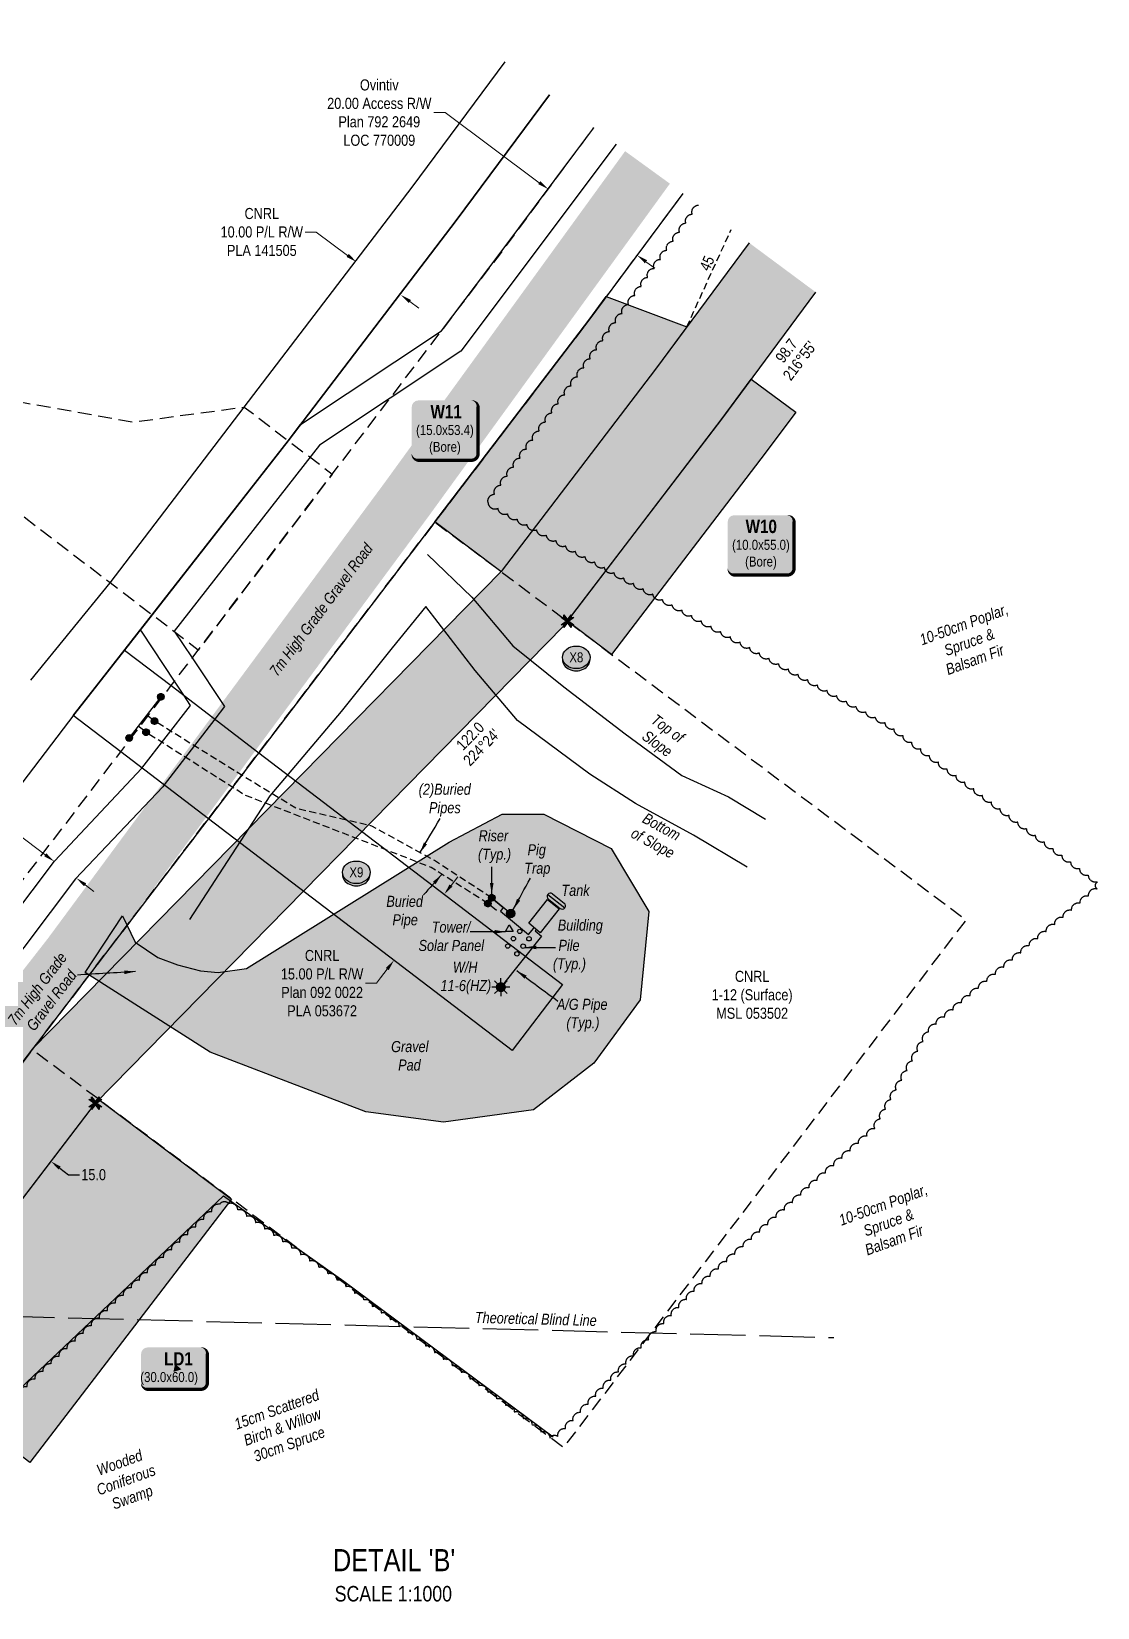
# Model space of a CAD drawing. Extents: x 391873 to 399328, y 6054492 to 6062838.
# Drawn here: x 398162 to 399125, y 6058891 to 6060315 of the extents above; entities that cross this region are included whole.
import ezdxf
from ezdxf.enums import TextEntityAlignment as Align

# ---------------------------------------------------------------- set-up
doc = ezdxf.new("R2010")
doc.units = 0
doc.header["$LTSCALE"] = 5
doc.header["$PDSIZE"] = 0.5
for name, pattern in [('0', [1, 1, 0]), ('foc-ACCESSROAD', [3.75, 2.5, -1.25]), ('foc-TIELINE', [1.875, 1.25, -0.625]), ('foc-UNSURVEYED', [12.5, 10, -2.5]), ('UG_PIPE', [1.875, 1.25, -0.625])]:
    doc.linetypes.add(name, pattern=pattern)
doc.layers.get('Defpoints').update_dxf_attribs({"color": 9})
for name, color, linetype, true_color in [('AS-PIPE-AG', 7, 'Continuous', 0x7d00fa), ('AS-PIPE-AG-T', 7, 'Continuous', 0x7d00fa), ('AS-STRUCTURE-H', 7, 'Continuous', 0xa8a8a8), ('AS-STRUCTURE-T', 7, 'Continuous', 0x454545), ('P-TEMP-BLUE-H', 7, 'Continuous', 0x99e6ff)]:
    doc.layers.add(name, color=color, linetype=linetype, true_color=true_color)
for name, color, linetype in [('AS-PIPE-UG', 44, 'UG_PIPE'), ('AS-PIPE-UG-T', 44, 'Continuous'), ('AS-ROADS', 254, 'Continuous'), ('AS-SYMBOL', 7, 'Continuous'), ('C-RW', 13, 'Continuous'), ('DETAIL-T', 7, 'Continuous'), ('F-AR', 190, 'foc-ACCESSROAD'), ('F-RW', 190, 'Continuous'), ('F-WS', 190, 'foc-ACCESSROAD'), ('F-WS-S', 8, 'Continuous'), ('L-BD1', 253, 'Continuous'), ('L-MON', 1, 'Continuous'), ('L-USEC', 7, 'foc-UNSURVEYED'), ('P-CROSSINGS', 250, 'Continuous'), ('P-PROPOSED', 10, 'Continuous'), ('P-PROPOSED-H', 21, 'Continuous'), ('P-TEMP-BLOCKS', 250, 'Continuous'), ('P-TEMP-BLUE', 146, 'Continuous'), ('P-TXT', 4, 'Continuous'), ('T-BUSH', 110, '0'), ('T-BUSH-T', 110, 'Continuous'), ('T-SLOPE', 48, 'Continuous'), ('T-TIE', 201, 'foc-TIELINE'), ('WETLAND', 143, 'Continuous'), ('WETLAND-T', 146, 'Continuous')]:
    doc.layers.add(name, color=color, linetype=linetype)
doc.layers.add('AS-STRUCTURE', color=7, linetype='Continuous', lineweight=30, true_color=0x595959)
for name, color, linetype, lineweight in [('C-RW-T', 13, 'Continuous', 9), ('F-AR-T', 190, 'Continuous', 9), ('F-RW-T', 190, 'Continuous', 9), ('F-WS-T', 190, 'Continuous', 9), ('T-TEXT', 48, 'Continuous', 18), ('T-TIE-T', 201, 'Continuous', 18)]:
    doc.layers.add(name, color=color, linetype=linetype, lineweight=lineweight)
doc.styles.add('80', font='ARIALN.TTF', dxfattribs={"height": 10})
doc.styles.add('80CG', font='ARIALN.TTF', dxfattribs={"height": 10})
doc.styles.add('80L', font='ARIALN.TTF', dxfattribs={"height": 10})
doc.styles.add('BOLD', font='ARIALNB.TTF')
doc.styles.add('Crossing', font='ARIALN.TTF', dxfattribs={"height": 10})
doc.dimstyles.new('Compass 5 000', dxfattribs={"dimscale": 5, "dimtxt": 9, "dimasz": 2, "dimexe": 0.2, "dimexo": 0.0625, "dimgap": 0.5, "dimtad": 0, "dimtih": 1, "dimtoh": 1, "dimzin": 0, "dimdsep": 46, "dimtxsty": '80CG', "dimcen": 0.1, "dimse1": 1, "dimse2": 1, "dimclrd": 256, "dimclrt": 256, "dimaunit": 1, "dimadec": 4, "dimazin": 0, "dimtfac": 0.06, "dimtofl": 0, "dimtmove": 0, "dimatfit": 1, "dimfxl": 0.2, "dimtolj": 1, "dimtzin": 0, "dimlwd": -1, "dimarcsym": 0})

# ---------------------------------------------------------------- blocks, each defined once
blk = doc.blocks.new('*U123')
at = {"true_color": 0x99e6ff}
h = blk.add_hatch(color=141, dxfattribs=at)
edge = h.paths.add_edge_path()
edge.add_line((-24, -19.4), (24, -19.4))
edge.add_arc((24, -13.4), 6, 270, 360)
edge.add_line((30, -13.4), (30, 12.5))
edge.add_arc((24, 12.5), 6, 0, 90)
edge.add_line((24, 18.5), (-24, 18.5))
edge.add_arc((-24, 12.5), 6, 90, 180)
edge.add_line((-30, 12.5), (-30, -13.4))
edge.add_arc((-24, -13.4), 6, 180, 270)
at = {"color": 250, "flags": 128}
blk.add_lwpolyline([(-24, -19.4, 3, 3, 0), (24, -19.4, 3, 3, 0.414214), (30, -13.4, 3, 3, 0), (30, 12.5, 3, 0, 0.414214), (24, 18.5, 0, 0, 0), (-24, 18.5, 0, 0, 0.414214), (-30, 12.5, 0, 0, 0), (-30, -13.4, 0, 3, 0.414214)], format="xyseb", close=True, dxfattribs=at)
at = {"flags": 128}
blk.add_lwpolyline([(6.5, -1.3, 0, 7.5, 0), (0, 0, 0, 0, 0)], format="xyseb", dxfattribs=at)
at = {"color": 250}
for tag, p, height, style in [('TEMP_AREA_W1_001', (-9.2, 2.2), 12, 'BOLD'), ('ENTER_TEXT_001', (-30.7, -12.8), 9, '80')]:
    blk.add_attdef(tag, p, '', height=height, dxfattribs=dict(at, style=style))
blk = doc.blocks.new('*U116')
at = {"true_color": 0x99e6ff}
h = blk.add_hatch(color=141, dxfattribs=at)
edge = h.paths.add_edge_path()
edge.add_line((-24, -35.6), (24, -35.6))
edge.add_arc((24, -29.6), 6, 270, 360)
edge.add_line((30, -29.6), (30, 12.5))
edge.add_arc((24, 12.5), 6, 0, 90)
edge.add_line((24, 18.5), (-24, 18.5))
edge.add_arc((-24, 12.5), 6, 90, 180)
edge.add_line((-30, 12.5), (-30, -29.6))
edge.add_arc((-24, -29.6), 6, 180, 270)
at = {"color": 250, "flags": 128}
blk.add_lwpolyline([(-24, -35.6, 3, 3, 0), (24, -35.6, 3, 3, 0.414214), (30, -29.6, 3, 3, 0), (30, 12.5, 3, 0, 0.414214), (24, 18.5, 0, 0, 0), (-24, 18.5, 0, 0, 0.414214), (-30, 12.5, 0, 0, 0), (-30, -29.6, 0, 3, 0.414214)], format="xyseb", close=True, dxfattribs=at)
at = {"flags": 128}
blk.add_lwpolyline([(-15.1, -15.3, 0, 7.5, 0), (0, 0, 0, 0, 0)], format="xyseb", dxfattribs=at)
at = {"color": 250}
for tag, p, height, style in [('TEMP_AREA_W1_001', (-9.2, 2.2), 12, 'BOLD'), ('ENTER_TEXT_001', (-30.7, -12.8), 9, '80')]:
    blk.add_attdef(tag, p, '', height=height, dxfattribs=dict(at, style=style))
blk = doc.blocks.new('*D121')
at = {"layer": 'C-RW-T', "transparency": 16777216}
for p, q in [((398418.9, 6060133.9), (398408.9, 6060133.9)), ((398447.4, 6060112.8), (398418.9, 6060133.9)), ((398503.6, 6060071.1), (398511.7, 6060065.1))]:
    blk.add_line(p, q, dxfattribs=at)
for points in [[(398448.4, 6060114.1), (398446.4, 6060111.4), (398455.4, 6060106.8)], [(398504.6, 6060072.4), (398502.6, 6060069.7), (398495.6, 6060077)]]:
    blk.add_solid(points, dxfattribs=at)
at = {"layer": 'Defpoints', "color": 0, "transparency": 16777216}
for p in [(398599, 6060300.3), (398639.1, 6060270.5), (398455.4, 6060106.8)]:
    blk.add_point(p, dxfattribs=at)
at = {"layer": 'C-RW-T', "transparency": 16777216, "insert": (398369.8, 6060133.9), "char_height": 10, "attachment_point": 5, "style": '80CG'}
blk.add_mtext('\\A1;CNRL\\P10.00 P/L R/W\\PPLA 141505', dxfattribs=at)
blk = doc.blocks.new('*D120')
at = {"layer": 'C-RW-T', "transparency": 16777216}
for p, q in [((398540.8, 6059543.2), (398546.9, 6059551.2)), ((398483.2, 6059467.7), (398477.1, 6059459.8)), ((398463.4, 6059454.9), (398473.4, 6059454.9)), ((398473.4, 6059454.9), (398477.1, 6059459.8))]:
    blk.add_line(p, q, dxfattribs=at)
for points in [[(398539.5, 6059544.2), (398542.1, 6059542.2), (398534.7, 6059535.3)], [(398481.9, 6059468.7), (398484.5, 6059466.7), (398489.3, 6059475.7)]]:
    blk.add_solid(points, dxfattribs=at)
at = {"layer": 'Defpoints', "color": 0, "transparency": 16777216}
for p in [(398534.7, 6059535.3), (398547.9, 6059525.2), (398502.4, 6059465.6)]:
    blk.add_point(p, dxfattribs=at)
at = {"layer": 'C-RW-T', "transparency": 16777216, "insert": (398424.3, 6059454.9), "char_height": 10, "attachment_point": 5, "style": '80CG'}
blk.add_mtext('\\A1;CNRL\\P15.00 P/L R/W\\PPlan 092 0022\\PPLA 053672', dxfattribs=at)
blk = doc.blocks.new('PIG')
h = blk.add_hatch(color=255)
h.dxf.hatch_style = 1
edge = h.paths.add_edge_path()
edge.add_arc((0, 0), 0.85, 0, 360)
at = {"layer": 'AS-SYMBOL'}
h = blk.add_hatch(color=13, dxfattribs=at)
h.dxf.hatch_style = 1
h.paths.add_polyline_path([(-0.1, 0, 1), (-0.55, 0, 1)])
h = blk.add_hatch(color=13, dxfattribs=at)
h.dxf.hatch_style = 1
h.paths.add_polyline_path([(0.1, 0, 1), (0.55, 0, 1)])
at = {"layer": 'AS-SYMBOL', "color": 13}
for centre, radius in [((0, 0), 0.75), ((-0.33, 0), 0.225), ((0.33, 0), 0.225)]:
    blk.add_circle(centre, radius, dxfattribs=at)
blk = doc.blocks.new('RISER')
h = blk.add_hatch(color=255)
h.dxf.hatch_style = 1
edge = h.paths.add_edge_path()
edge.add_arc((0, 0), 0.7, 0, 360)
blk.add_hatch(color=13).paths.add_polyline_path([(0.58, -0.15), (-0.58, -0.15, 0.774597)])
at = {"color": 13}
blk.add_line((-0.58, -0.15), (0.58, -0.15), dxfattribs=at)
blk.add_circle((0, 0), 0.6, dxfattribs=at)
blk = doc.blocks.new('GAS')
h = blk.add_hatch(color=255)
h.dxf.hatch_style = 1
edge = h.paths.add_edge_path()
edge.add_arc((0, 0), 0.9, 0, 360)
for p, q in [((-0.81, 0), (-1.62, 0)), ((-0.57, 0.57), (-1.14, 1.14)), ((0, 0.81), (0, 1.62)), ((0.57, 0.57), (1.14, 1.14)), ((1.62, 0), (0.81, 0)), ((-0.57, -0.57), (-1.14, -1.14)), ((0, -0.81), (0, -1.62)), ((1.14, -1.14), (0.57, -0.57))]:
    blk.add_line(p, q)
blk.add_circle((0, 0), 0.8)
blk = doc.blocks.new('TEMP')
h = blk.add_hatch(color=255)
h.dxf.hatch_style = 1
h.paths.add_polyline_path([(0, 0.25), (-0.67, 1.15), (-0.67, 0.67), (-1.15, 0.67), (-0.25, 0), (-1.15, -0.67), (-0.67, -0.67), (-0.67, -1.15), (0, -0.25), (0.67, -1.15), (0.67, -0.67), (1.15, -0.67), (0.25, 0), (1.15, 0.67), (0.67, 0.67), (0.67, 1.15)])
h.paths.add_polyline_path([(0.57, 0.85), (0.57, 0.57), (0.85, 0.57), (0.08, 0), (0.85, -0.57), (0.57, -0.57), (0.57, -0.85), (0, -0.08), (-0.57, -0.85), (-0.57, -0.57), (-0.85, -0.57), (-0.08, 0), (-0.85, 0.57), (-0.57, 0.57), (-0.57, 0.85), (0, 0.08)], flags=16)
h = blk.add_hatch(color=1)
h.dxf.hatch_style = 1
h.paths.add_polyline_path([(0, 0.08), (-0.57, 0.85), (-0.57, 0.57), (-0.85, 0.57), (-0.08, 0), (-0.85, -0.57), (-0.57, -0.57), (-0.57, -0.85), (0, -0.08), (0.57, -0.85), (0.57, -0.57), (0.85, -0.57), (0.08, 0), (0.85, 0.57), (0.57, 0.57), (0.57, 0.85)])
at = {"color": 1}
for p, q in [((-0.08, 0), (0.08, 0)), ((0, 0.08), (0, -0.08))]:
    blk.add_line(p, q, dxfattribs=at)
at = {"color": 255, "flags": 128}
blk.add_lwpolyline([(-0.25, 0), (-1.15, 0.67), (-0.67, 0.67), (-0.67, 1.15), (0, 0.25), (0.67, 1.15), (0.67, 0.67), (1.15, 0.67), (0.25, 0), (1.15, -0.67), (0.67, -0.67), (0.67, -1.15), (0, -0.25), (-0.67, -1.15), (-0.67, -0.67), (-1.15, -0.67)], close=True, dxfattribs=at)
at = {"color": 1, "flags": 128}
blk.add_lwpolyline([(-0.08, 0), (-0.85, 0.57), (-0.57, 0.57), (-0.57, 0.85), (0, 0.08), (0.57, 0.85), (0.57, 0.57), (0.85, 0.57), (0.08, 0), (0.85, -0.57), (0.57, -0.57), (0.57, -0.85), (0, -0.08), (-0.57, -0.85), (-0.57, -0.57), (-0.85, -0.57)], close=True, dxfattribs=at)
blk = doc.blocks.new('*U176')
at = {"layer": 'AS-STRUCTURE'}
for p, q in [((-2.97, 1.59), (-0.84, -0.1)), ((-2.23, 2.53), (-0.1, 0.84))]:
    blk.add_line(p, q, dxfattribs=at)
for centre, start, end in [((-2.6, 2.06), 51.6579, 231.6579), ((-0.47, 0.37), 231.6579, 51.6579)]:
    blk.add_arc(centre, 0.6, start, end, dxfattribs=at)
at = {"layer": 'Defpoints'}
blk.add_line((-3.07, 2.43), (0, 0), dxfattribs=at)
blk = doc.blocks.new('*D124')
at = {"layer": 'Defpoints', "color": 0, "transparency": 16777216}
for p in [(398182.1, 6059565), (398161.3, 6059537.4), (398181.3, 6059522.3)]:
    blk.add_point(p, dxfattribs=at)
at = {"layer": 'F-RW-T', "transparency": 16777216}
for p, q in [((398081.5, 6059640.7), (398071.5, 6059640.7)), ((398174.1, 6059571), (398081.5, 6059640.7)), ((398210.1, 6059543.9), (398218.1, 6059537.9))]:
    blk.add_line(p, q, dxfattribs=at)
for points in [[(398175.1, 6059572.3), (398173.1, 6059569.6), (398182.1, 6059565)], [(398211.1, 6059545.2), (398209.1, 6059542.6), (398202.1, 6059549.9)]]:
    blk.add_solid(points, dxfattribs=at)
at = {"layer": 'F-RW-T', "transparency": 16777216, "insert": (398019.6, 6059640.7), "char_height": 10, "attachment_point": 5, "style": '80CG'}
blk.add_mtext('\\A1;Nuvista\\P5.00 Waterline R/W\\PLOC 250336', dxfattribs=at)
blk = doc.blocks.new('*D125')
at = {"layer": 'Defpoints', "color": 0, "transparency": 16777216}
for p in [(398638.6, 6060186), (398628.7, 6060172.6), (398718.9, 6060126.4)]:
    blk.add_point(p, dxfattribs=at)
at = {"layer": 'F-AR-T', "transparency": 16777216}
for p, q in [((398535.4, 6060241.8), (398525.4, 6060241.8)), ((398620.6, 6060178.5), (398535.4, 6060241.8)), ((398717, 6060107), (398725, 6060101.1))]:
    blk.add_line(p, q, dxfattribs=at)
for points in [[(398621.6, 6060179.9), (398619.6, 6060177.2), (398628.7, 6060172.6)], [(398718, 6060108.4), (398716, 6060105.7), (398709, 6060113)]]:
    blk.add_solid(points, dxfattribs=at)
at = {"layer": 'F-AR-T', "transparency": 16777216, "insert": (398476, 6060241.8), "char_height": 10, "attachment_point": 5, "style": '80CG'}
blk.add_mtext('\\A1;Ovintiv\\P20.00 Access R/W\\PPlan 792 2649\\PLOC 770009', dxfattribs=at)
blk = doc.blocks.new('*U40')
at = {"true_color": 0x99e6ff}
h = blk.add_hatch(color=141, dxfattribs=at)
edge = h.paths.add_edge_path()
edge.add_line((-24, -35.6), (24, -35.6))
edge.add_arc((24, -29.6), 6, 270, 360)
edge.add_line((30, -29.6), (30, 12.5))
edge.add_arc((24, 12.5), 6, 0, 90)
edge.add_line((24, 18.5), (-24, 18.5))
edge.add_arc((-24, 12.5), 6, 90, 180)
edge.add_line((-30, 12.5), (-30, -29.6))
edge.add_arc((-24, -29.6), 6, 180, 270)
at = {"color": 250, "flags": 128}
blk.add_lwpolyline([(-24, -35.6, 3, 3, 0), (24, -35.6, 3, 3, 0.414214), (30, -29.6, 3, 3, 0), (30, 12.5, 3, 0, 0.414214), (24, 18.5, 0, 0, 0), (-24, 18.5, 0, 0, 0.414214), (-30, 12.5, 0, 0, 0), (-30, -29.6, 0, 3, 0.414214)], format="xyseb", close=True, dxfattribs=at)
at = {"flags": 128}
blk.add_lwpolyline([(-25, -20.2, 0, 7.5, 0), (0, 0, 0, 0, 0)], format="xyseb", dxfattribs=at)
at = {"color": 250}
for tag, p, height, style in [('TEMP_AREA_W1_001', (-9.2, 2.2), 12, 'BOLD'), ('ENTER_TEXT_001', (-30.7, -12.8), 9, '80')]:
    blk.add_attdef(tag, p, '', height=height, dxfattribs=dict(at, style=style))
blk = doc.blocks.new('*D127')
at = {"layer": 'Defpoints', "color": 0, "transparency": 16777216}
for p in [(398109.4, 6059325.5), (398179.2, 6059293.9), (398168.8, 6059280.2)]:
    blk.add_point(p, dxfattribs=at)
at = {"layer": 'P-TXT', "transparency": 16777216}
for p, q in [((398111.9, 6059345.3), (398103.9, 6059351.3)), ((398187.1, 6059287.8), (398195.1, 6059281.8)), ((398195.1, 6059281.8), (398205.1, 6059281.8))]:
    blk.add_line(p, q, dxfattribs=at)
for points in [[(398112.9, 6059346.6), (398110.8, 6059343.9), (398119.8, 6059339.2)], [(398188.1, 6059289.1), (398186.1, 6059286.5), (398179.2, 6059293.9)]]:
    blk.add_solid(points, dxfattribs=at)
at = {"layer": 'P-TXT', "transparency": 16777216, "insert": (398217.8, 6059281.8), "char_height": 10, "attachment_point": 5, "style": '80CG'}
blk.add_mtext('\\A1;15.0', dxfattribs=at)
blk = doc.blocks.new('xing2')
h = blk.add_hatch(color=50)
h.dxf.hatch_style = 1
edge = h.paths.add_edge_path()
edge.add_ellipse((0, 0), major_axis=(-12.5, 0), ratio=0.816297, start_angle=0, end_angle=360)
h = blk.add_hatch(color=250)
h.dxf.hatch_style = 1
edge = h.paths.add_edge_path()
edge.add_ellipse((0, -2), major_axis=(-12.5, 0), ratio=0.816297, start_angle=0, end_angle=180)
edge.add_line((12.5, -2), (12.5, 0))
edge.add_ellipse((0, 0), major_axis=(-12.5, 0), ratio=0.816297, start_angle=0, end_angle=180, ccw=False)
edge.add_line((-12.5, 0), (-12.5, -2))
at = {"color": 250}
blk.add_ellipse((0, 0), major_axis=(-12.5, 0), ratio=0.816297, dxfattribs=at)
blk.add_ellipse((0, -2), major_axis=(-12.5, 0), ratio=0.816297, start_param=0, end_param=3.141593, dxfattribs=at)
at = {"color": 250, "style": 'Crossing'}
blk.add_attdef('CROSSING', text='', height=9, dxfattribs=at).set_placement((0.1, 0), align=Align.MIDDLE_CENTER)
at = {"color": 250, "style": 'Crossing', "flags": 1}
for tag, p in [('OWNER', (0.1, -12.5)), ('DESCRIPTION', (0.1, -25.8)), ('LOCATION', (0.1, -39.3)), ('DWG_REF', (0.1, -52.8))]:
    blk.add_attdef(tag, text='', height=9, dxfattribs=at).set_placement(p, align=Align.MIDDLE_CENTER)

msp = doc.modelspace()

# ---------------------------------------------------------------- hatches: boundary and pattern name
at = {"layer": 'AS-ROADS'}
h = msp.add_hatch(color=256, dxfattribs=at)
h.dxf.hatch_style = 1
h.paths.add_polyline_path([(398356.023, 6059468.161), (398539.048, 6059582.536), (398587.148, 6059607.566), (398624.698, 6059607.791), (398685.698, 6059576.591), (398719.498, 6059519.731), (398711.863, 6059439.926), (398669.943, 6059382.771), (398615.273, 6059340.476), (398534.098, 6059329.421), (398463.938, 6059338.651), (398323.153, 6059392.601), (398210.095, 6059464.743), (398243.858, 6059515.778), (398255.253, 6059492.159), (398275.932, 6059478.24), (398293.657, 6059471.492), (398314.337, 6059466.009), (398330.374, 6059464.743)])
at = {"layer": 'AS-STRUCTURE-H'}
h = msp.add_hatch(color=256, dxfattribs=at)
h.dxf.hatch_style = 1
h.paths.add_polyline_path([(398638.463, 6059522.121), (398621.448, 6059500.526), (398611.008, 6059509.071), (398627.993, 6059530.691)])
at = {"layer": 'P-PROPOSED-H'}
h = msp.add_hatch(color=256, dxfattribs=at)
h.dxf.hatch_style = 1
h.paths.add_polyline_path([(398870.474, 6060079.486), (398810.264, 6060124.154), (398725.538, 6060009.948), (398586.097, 6059827.192), (398162.585, 6059395.729), (397981.8, 6059158.77), (397907.98, 6059062.182), (397967.594, 6059016.779), (398041.404, 6059113.296), (398219.358, 6059346.543), (398642.869, 6059778.006), (398785.447, 6059964.873)])
at = {"layer": 'P-TEMP-BLUE-H'}
h = msp.add_hatch(color=256, dxfattribs=at)
h.dxf.hatch_style = 1
h.paths.add_polyline_path([(398680.903, 6060075.514), (398753.932, 6060048.222), (398725.538, 6060009.948), (398586.097, 6059827.192), (398585.972, 6059827.065), (398526.216, 6059871.835), (398665.35, 6060054.188)])
h = msp.add_hatch(color=256, dxfattribs=at)
h.dxf.hatch_style = 1
h.paths.add_polyline_path([(398646, 6059782.091), (398784.949, 6059964.202), (398812.181, 6060000.91), (398852.322, 6059971.13), (398824.889, 6059934.153), (398686, 6059752.121)])
h = msp.add_hatch(color=256, dxfattribs=at)
h.dxf.hatch_style = 1
h.paths.add_polyline_path([(398342.518, 6059259.857), (398160.108, 6059021.686), (398040.899, 6059112.635), (398219.358, 6059346.543), (398222.526, 6059349.771)])

# ---------------------------------------------------------------- linework, layer by layer
at = {"layer": 'AS-PIPE-AG', "flags": 128}
for points in [[(398278.548, 6059713.766), (398249.978, 6059676.556)], [(398272.823, 6059691.876), (398265.783, 6059697.216)], [(398265.178, 6059681.806), (398257.923, 6059687.271)], [(398581.798, 6059520.746), (398574.088, 6059526.876)], [(398594.713, 6059517.916), (398577.488, 6059532.041), (398588.028, 6059523.266), (398585.678, 6059520.071), (398610.993, 6059498.896), (398615.778, 6059504.771)], [(398590.793, 6059515.656), (398593.153, 6059518.616)], [(398617.653, 6059503.311), (398616.728, 6059502.156), (398622.688, 6059497.301), (398585.813, 6059451.316)]]:
    msp.add_lwpolyline(points, dxfattribs=at)
at = {"layer": 'AS-PIPE-UG', "flags": 128}
for points in [[(398574.143, 6059526.966), (398522.973, 6059559.501), (398354.493, 6059624.926), (398265.098, 6059681.751)], [(398577.613, 6059532.136), (398525.963, 6059565.771), (398469.363, 6059596.986), (398401.223, 6059612.641), (398363.413, 6059635.651), (398272.818, 6059691.866)]]:
    msp.add_lwpolyline(points, dxfattribs=at)
at = {"layer": 'AS-ROADS', "flags": 128}
for points, const_width in [([(397884.233, 6059080.268), (398196.213, 6059480.056), (398501.038, 6059892.616), (398718.404, 6060192.302)], 49.981), ([(398377.923, 6059413.911), (398199.628, 6059488.801)], 34.986)]:
    msp.add_lwpolyline(points, dxfattribs=dict(at, const_width=const_width))
msp.add_lwpolyline([(398356.023, 6059468.161), (398539.048, 6059582.536), (398587.148, 6059607.566), (398624.698, 6059607.791), (398685.698, 6059576.591), (398719.498, 6059519.731), (398711.863, 6059439.926), (398669.943, 6059382.771), (398615.273, 6059340.476), (398534.098, 6059329.421), (398463.938, 6059338.651), (398323.153, 6059392.601), (398210.095, 6059464.743), (398243.858, 6059515.778), (398255.253, 6059492.159), (398275.932, 6059478.24), (398293.657, 6059471.492), (398314.337, 6059466.009), (398330.374, 6059464.743)], close=True, dxfattribs=at)
at = {"layer": 'AS-STRUCTURE', "flags": 128}
msp.add_lwpolyline([(398638.463, 6059522.121), (398621.448, 6059500.526), (398611.008, 6059509.071), (398627.993, 6059530.691)], close=True, dxfattribs=at)
msp.add_lwpolyline([(398593.458, 6059507.605), (398596.913, 6059501.658), (398593.458, 6059501.658), (398590.002, 6059501.658), (398593.458, 6059507.605)], dxfattribs=at)
at = {"layer": 'AS-STRUCTURE'}
for centre in [(398597.203, 6059495.186), (398602.923, 6059501.716), (398611.283, 6059495.071), (398592.108, 6059488.506), (398600.393, 6059481.441), (398605.993, 6059488.376)]:
    msp.add_circle(centre, 1.999, dxfattribs=at)
at = {"layer": 'C-RW'}
for points in [[(398161.013, 6059728.878), (398232.697, 6059816.709), (398354, 6059975.72), (398505.572, 6060174.395), (398589.695, 6060287.787)], [(398200.774, 6059698.594), (398200.774, 6059698.594), (398200.774, 6059698.594), (398200.774, 6059698.594), (398393.687, 6059945.306), (398545.521, 6060144.339), (398629.849, 6060257.998)], [(398629.849, 6060257.998), (398545.521, 6060144.339), (398393.687, 6059945.306), (398270.589, 6059787.879), (398245.59, 6059755.908), (398245.59, 6059755.908), (398200.774, 6059698.594)], [(398750.273, 6060168.659), (398665.35, 6060054.188), (398526.216, 6059871.835), (398367.059, 6059663.24), (398365.436, 6059661.112), (398321.581, 6059603.64), (398320.023, 6059601.597), (398162.307, 6059394.895), (397981.522, 6059157.936), (397908.179, 6059062.031)], [(398200.774, 6059698.594), (397786.521, 6059154.688)]]:
    msp.add_lwpolyline(points, dxfattribs=at)
at = {"layer": 'C-RW', "flags": 128}
msp.add_lwpolyline([(398641.492, 6059453.819), (398596.003, 6059394.216), (398321.581, 6059603.64), (398242.269, 6059664.154), (398199.431, 6059696.83), (398245.59, 6059755.908), (398245.59, 6059755.908), (398287.93, 6059723.978), (398367.059, 6059663.24), (398641.492, 6059453.819)], close=True, dxfattribs=at)
at = {"layer": 'F-AR', "flags": 128}
for points in [[(397828.843, 6059122.455), (397858.356, 6059161.119), (398242.269, 6059664.154), (398287.93, 6059723.978), (398312.369, 6059756.07), (398433.481, 6059915.106), (398585.45, 6060114.304), (398669.973, 6060228.231)], [(398750.273, 6060168.659), (398665.35, 6060054.188), (398526.216, 6059871.835), (398367.059, 6059663.24), (398365.436, 6059661.112), (398321.581, 6059603.64), (398320.023, 6059601.597), (398162.307, 6059394.895), (397981.522, 6059157.936), (397908.282, 6059061.952)], [(398086.8, 6060022.577), (398139.312, 6059982.515), (398253.356, 6059962.169), (398354, 6059975.72), (398393.687, 6059945.306), (398433.481, 6059915.106), (398312.369, 6059756.07), (398272.474, 6059786.405), (398232.697, 6059816.709), (398041.17, 6059962.766)]]:
    msp.add_lwpolyline(points, dxfattribs=at)
at = {"layer": 'F-RW'}
for points in [[(397836.673, 6059116.492), (397873.168, 6059160.737), (397925.223, 6059223.907), (398182.381, 6059565.303), (398261.431, 6059649.218), (398305.484, 6059706.059), (398299.46, 6059715.128), (398290.95, 6059727.942), (398261.59, 6059772.141), (398260.071, 6059774.428), (398270.64, 6059787.801), (398393.669, 6059945.283), (398404.775, 6059959.84), (398404.773, 6059959.839), (398532.242, 6060044.576), (398585.268, 6060114.717), (398651.026, 6060202.827), (398670.015, 6060228.2)], [(398689.954, 6060213.408), (398549.652, 6060026.168), (398485.837, 6059983.733), (398421.983, 6059941.273), (398421.983, 6059941.273), (398290.734, 6059773.099), (398306.973, 6059748.983), (398336.194, 6059704.992), (398327.459, 6059693.637), (398281.661, 6059634.099), (398280.28, 6059632.306), (398201.492, 6059549.14), (397944.854, 6059208.433), (397904.882, 6059159.915), (397856.568, 6059101.339)]]:
    msp.add_lwpolyline(points, dxfattribs=at)
at = {"layer": 'F-WS', "flags": 128}
msp.add_lwpolyline([(398721.448, 6059138.815), (398642.366, 6059035.218), (398496.289, 6059144.632), (398162.307, 6059394.895), (398320.023, 6059601.597), (398321.581, 6059603.64), (398365.436, 6059661.112), (398367.059, 6059663.24), (398526.216, 6059871.835), (399006.315, 6059512.135), (398721.448, 6059138.815)], close=True, dxfattribs=at)
at = {"layer": 'L-USEC', "flags": 128}
msp.add_lwpolyline([(397632.48, 6059167.043), (398886.687, 6059134.626)], dxfattribs=at)
at = {"layer": 'P-PROPOSED', "flags": 128}
for points in [[(398810.264, 6060124.154), (398725.538, 6060009.948), (398586.097, 6059827.192), (398162.585, 6059395.729), (397981.8, 6059158.77), (397907.98, 6059062.182)], [(397967.594, 6059016.779), (398041.404, 6059113.296), (398219.358, 6059346.543), (398642.869, 6059778.006), (398785.447, 6059964.873), (398870.474, 6060079.486)]]:
    msp.add_lwpolyline(points, dxfattribs=at)
at = {"layer": 'P-TEMP-BLUE', "flags": 128}
msp.add_lwpolyline([(398680.903, 6060075.514), (398753.932, 6060048.222), (398725.538, 6060009.948), (398586.097, 6059827.192), (398585.972, 6059827.065), (398526.216, 6059871.835), (398665.35, 6060054.188), (398680.903, 6060075.514)], dxfattribs=at)
for points in [[(398646, 6059782.091), (398784.949, 6059964.202), (398812.181, 6060000.91), (398852.322, 6059971.13), (398824.889, 6059934.153), (398686, 6059752.121)], [(398342.518, 6059259.857), (398160.108, 6059021.686), (398040.899, 6059112.635), (398219.358, 6059346.543), (398222.526, 6059349.771)]]:
    msp.add_lwpolyline(points, close=True, dxfattribs=at)
at = {"layer": 'T-BUSH', "flags": 128}
msp.add_lwpolyline([(397935.524, 6059041.006, -0.52056705), (397941.99, 6059048.63, -0.52056705), (397948.455, 6059056.253, -0.52056705), (397954.921, 6059063.877, -0.52056705), (397961.386, 6059071.501, -0.52056705), (397967.852, 6059079.124, -0.52056705), (397974.317, 6059086.748, -0.52056705), (397980.783, 6059094.372, -0.52056705), (397987.248, 6059101.995, -0.52056705), (397993.714, 6059109.619, -0.52056705), (398000.179, 6059117.243, -0.52056705), (398006.644, 6059124.866, -0.52056705), (398013.11, 6059132.49, -0.52056705), (398019.575, 6059140.114, -0.52056705), (398027.357, 6059138.68, -0.52056705), (398035.725, 6059133.212, -0.52056705), (398044.092, 6059127.743, -0.52056705), (398052.46, 6059122.275, -0.52056705), (398060.828, 6059116.806, -0.52056705), (398069.196, 6059111.338, -0.52056705), (398077.563, 6059105.87, -0.52056705), (398085.931, 6059100.401, -0.52056705), (398094.299, 6059094.933, -0.52056705), (398102.667, 6059089.464, -0.52056705), (398111.034, 6059083.996, -0.52056705), (398119.402, 6059078.528, -0.52056705), (398127.77, 6059073.059, -0.52056705), (398135.947, 6059069.711, -0.52056705), (398143.205, 6059076.585, -0.52056705), (398150.463, 6059083.458, -0.52056705), (398157.721, 6059090.331, -0.52056705), (398164.98, 6059097.204, -0.52056705), (398172.238, 6059104.078, -0.52056705), (398179.496, 6059110.951, -0.52056705), (398186.754, 6059117.824, -0.52056705), (398194.012, 6059124.698, -0.52056705), (398201.27, 6059131.571, -0.52056705), (398208.528, 6059138.444, -0.52056705), (398215.787, 6059145.318, -0.52056705), (398223.045, 6059152.191, -0.52056705), (398230.303, 6059159.064, -0.52056705), (398237.561, 6059165.937, -0.52056705), (398244.819, 6059172.811, -0.52056705), (398252.077, 6059179.684, -0.52056705), (398259.335, 6059186.557, -0.52056705), (398266.593, 6059193.431, -0.52056705), (398273.852, 6059200.304, -0.52056705), (398281.11, 6059207.177, -0.52056705), (398288.368, 6059214.05, -0.52056705), (398295.626, 6059220.924, -0.52056705), (398302.884, 6059227.797, -0.52056705), (398310.142, 6059234.67, -0.52056705), (398317.4, 6059241.544, -0.52056705), (398324.659, 6059248.417, -0.52056705), (398331.917, 6059255.29, -0.52056705), (398339.62, 6059255.913, -0.52056705), (398347.778, 6059250.136, -0.52056705), (398355.936, 6059244.36, -0.52056705), (398364.094, 6059238.584, -0.52056705), (398372.253, 6059232.807, -0.52056705), (398380.411, 6059227.031, -0.52056705), (398388.569, 6059221.255, -0.52056705), (398396.727, 6059215.479, -0.52056705), (398404.886, 6059209.702, -0.52056705), (398413.044, 6059203.926, -0.52056705), (398421.202, 6059198.15, -0.52056705), (398429.36, 6059192.373, -0.52056705), (398437.519, 6059186.597, -0.52056705), (398445.62, 6059180.742, -0.52056705), (398453.641, 6059174.777, -0.52056705), (398461.663, 6059168.813, -0.52056705), (398469.685, 6059162.848, -0.52056705), (398477.706, 6059156.884, -0.52056705), (398485.728, 6059150.919, -0.52056705), (398493.749, 6059144.954, -0.52056705), (398501.771, 6059138.99, -0.52056705), (398509.793, 6059133.025, -0.52056705), (398517.814, 6059127.061, -0.52056705), (398525.836, 6059121.096, -0.52056705), (398533.858, 6059115.131, -0.52056705), (398541.879, 6059109.167, -0.52056705), (398549.901, 6059103.202, -0.52056705), (398557.922, 6059097.238, -0.52056705), (398565.944, 6059091.273, -0.52056705), (398573.966, 6059085.309, -0.52056705), (398581.987, 6059079.344, -0.52056705), (398590.009, 6059073.379, -0.52056705), (398598.03, 6059067.415, -0.52056705), (398606.052, 6059061.45, -0.52056705), (398614.074, 6059055.486, -0.52056705), (398622.095, 6059049.521, -0.52056705), (398630.117, 6059043.556, -0.52056705), (398637.463, 6059045.141, -0.52056705), (398644.299, 6059052.435, -0.52056705), (398651.135, 6059059.728, -0.52056705), (398657.971, 6059067.021, -0.52056705), (398664.807, 6059074.315, -0.52056705), (398671.643, 6059081.608, -0.52056705), (398678.478, 6059088.902, -0.52056705), (398685.314, 6059096.195, -0.52056705), (398692.15, 6059103.488, -0.52056705), (398698.986, 6059110.782, -0.52056705), (398705.822, 6059118.075, -0.52056705), (398712.658, 6059125.369, -0.52056705), (398719.494, 6059132.662, -0.52056705), (398726.329, 6059139.955, -0.52056705), (398733.165, 6059147.249, -0.52056705), (398740.001, 6059154.542, -0.52056705), (398746.837, 6059161.836, -0.52056705), (398753.673, 6059169.129, -0.52056705), (398760.509, 6059176.423, -0.52056705), (398767.693, 6059183.36, -0.52056705), (398775.136, 6059190.032, -0.52056705), (398782.58, 6059196.704, -0.52056705), (398790.023, 6059203.377, -0.52056705), (398797.466, 6059210.049, -0.52056705), (398804.909, 6059216.722, -0.52056705), (398812.352, 6059223.394, -0.52056705), (398819.796, 6059230.067, -0.52056705), (398827.239, 6059236.739, -0.52056705), (398834.682, 6059243.411, -0.52056705), (398842.125, 6059250.084, -0.52056705), (398849.569, 6059256.756, -0.52056705), (398857.012, 6059263.429, -0.52056705), (398864.455, 6059270.101, -0.52056705), (398871.898, 6059276.773, -0.52056705), (398879.341, 6059283.446, -0.52056705), (398886.785, 6059290.118, -0.52056705), (398894.228, 6059296.791, -0.52056705), (398901.671, 6059303.463, -0.52056705), (398909.114, 6059310.136, -0.52056705), (398916.557, 6059316.808, -0.52056705), (398923.882, 6059323.575, -0.52056705), (398928.733, 6059332.315, -0.52056705), (398933.584, 6059341.055, -0.52056705), (398938.435, 6059349.795, -0.52056705), (398943.286, 6059358.535, -0.52056705), (398948.138, 6059367.276, -0.52056705), (398952.989, 6059376.016, -0.52056705), (398957.84, 6059384.756, -0.52056705), (398962.691, 6059393.496, -0.52056705), (398967.542, 6059402.236, -0.52056705), (398972.393, 6059410.976, -0.52056705), (398979.342, 6059417.988, -0.52056705), (398986.992, 6059424.423, -0.52056705), (398994.641, 6059430.858, -0.52056705), (399002.291, 6059437.292, -0.52056705), (399009.94, 6059443.727, -0.52056705), (399017.59, 6059450.162, -0.52056705), (399025.239, 6059456.597, -0.52056705), (399032.889, 6059463.032, -0.52056705), (399040.538, 6059469.467, -0.52056705), (399048.188, 6059475.902, -0.52056705), (399055.837, 6059482.337, -0.52056705), (399063.487, 6059488.772, -0.52056705), (399071.136, 6059495.207, -0.52056705), (399078.786, 6059501.642, -0.52056705), (399086.435, 6059508.077, -0.52056705), (399094.085, 6059514.511, -0.52056705), (399101.734, 6059520.946, -0.52056705), (399109.384, 6059527.381, -0.52056705), (399117.033, 6059533.816, -0.52056705), (399124.683, 6059540.251, -0.52056705), (399125.106, 6059546.489, -0.52056705), (399117.117, 6059552.496, -0.52056705), (399109.127, 6059558.504, -0.52056705), (399101.138, 6059564.512, -0.52056705), (399093.149, 6059570.519, -0.52056705), (399085.159, 6059576.527, -0.52056705), (399077.17, 6059582.535, -0.52056705), (399069.18, 6059588.542, -0.52056705), (399061.191, 6059594.55, -0.52056705), (399053.202, 6059600.558, -0.52056705), (399045.212, 6059606.565, -0.52056705), (399037.223, 6059612.573, -0.52056705), (399029.233, 6059618.581, -0.52056705), (399021.244, 6059624.588, -0.52056705), (399013.255, 6059630.596, -0.52056705), (399005.265, 6059636.604, -0.52056705), (398997.276, 6059642.612, -0.52056705), (398989.286, 6059648.619, -0.52056705), (398981.297, 6059654.627, -0.52056705), (398973.308, 6059660.635, -0.52056705), (398965.318, 6059666.642, -0.52056705), (398957.329, 6059672.65, -0.52056705), (398949.339, 6059678.658, -0.52056705), (398941.35, 6059684.665, -0.52056705), (398933.25, 6059690.503, -0.52056705), (398924.502, 6059695.339, -0.52056705), (398915.754, 6059700.175, -0.52056705), (398907.005, 6059705.011, -0.52056705), (398898.257, 6059709.847, -0.52056705), (398889.508, 6059714.683, -0.52056705), (398880.76, 6059719.519, -0.52056705), (398872.011, 6059724.355, -0.52056705), (398863.263, 6059729.192, -0.52056705), (398854.515, 6059734.028, -0.52056705), (398845.766, 6059738.864, -0.52056705), (398837.018, 6059743.7, -0.52056705), (398828.269, 6059748.536, -0.52056705), (398819.521, 6059753.372, -0.52056705), (398810.773, 6059758.208, -0.52056705), (398802.024, 6059763.044, -0.52056705), (398793.276, 6059767.881, -0.52056705), (398784.527, 6059772.717, -0.52056705), (398775.779, 6059777.553, -0.52056705), (398767.031, 6059782.389, -0.52056705), (398758.282, 6059787.225, -0.52056705), (398749.534, 6059792.061, -0.52056705), (398740.785, 6059796.897, -0.52056705), (398732.037, 6059801.733, -0.52056705), (398723.289, 6059806.57, -0.52056705), (398714.54, 6059811.406, -0.52056705), (398705.792, 6059816.242, -0.52056705), (398697.043, 6059821.078, -0.52056705), (398688.295, 6059825.914, -0.52056705), (398679.547, 6059830.75, -0.52056705), (398670.798, 6059835.586, -0.52056705), (398662.05, 6059840.422, -0.52056705), (398653.301, 6059845.259, -0.52056705), (398644.553, 6059850.095, -0.52056705), (398635.805, 6059854.931, -0.52056705), (398627.056, 6059859.767, -0.52056705), (398618.308, 6059864.603, -0.52056705), (398609.559, 6059869.439, -0.52056705), (398600.811, 6059874.275, -0.52056705), (398592.063, 6059879.111, -0.52056705), (398583.314, 6059883.948, -0.52056705), (398574.566, 6059888.784, -0.52056705), (398580.13, 6059896.902, -0.52056705), (398585.897, 6059905.068, -0.52056705), (398591.663, 6059913.233, -0.52056705), (398597.43, 6059921.398, -0.52056705), (398603.196, 6059929.563, -0.52056705), (398608.963, 6059937.728, -0.52056705), (398614.73, 6059945.893, -0.52056705), (398620.496, 6059954.058, -0.52056705), (398626.263, 6059962.223, -0.52056705), (398632.029, 6059970.388, -0.52056705), (398637.796, 6059978.553, -0.52056705), (398643.563, 6059986.719, -0.52056705), (398649.329, 6059994.884, -0.52056705), (398655.096, 6060003.049, -0.52056705), (398660.862, 6060011.214, -0.52056705), (398666.629, 6060019.379, -0.52056705), (398672.396, 6060027.544, -0.52056705), (398678.162, 6060035.709, -0.52056705), (398683.929, 6060043.874, -0.52056705), (398689.696, 6060052.039, -0.52056705), (398695.462, 6060060.205, -0.52056705), (398701.229, 6060068.37, -0.52056705), (398706.995, 6060076.535, -0.52056705), (398712.762, 6060084.7, -0.52056705), (398718.529, 6060092.865, -0.52056705), (398724.295, 6060101.03, -0.52056705), (398730.062, 6060109.195, -0.52056705), (398735.828, 6060117.36, -0.52056705), (398741.595, 6060125.525, -0.52056705), (398747.362, 6060133.69, -0.52056705), (398753.128, 6060141.856, -0.52056705), (398758.895, 6060150.021, -0.50685429), (398764.397, 6060158.181, -0.50685429)], format="xyb", dxfattribs=at)
at = {"layer": 'T-SLOPE', "flags": 128}
for points in [[(398519.488, 6059842.391), (398559.768, 6059803.766), (398596.678, 6059759.861), (398642.648, 6059722.796), (398698.098, 6059680.456), (398749.443, 6059642.671), (398791.738, 6059623.411), (398825.158, 6059603.331)], [(398808.498, 6059559.721), (398760.103, 6059588.646), (398707.503, 6059617.296), (398666.393, 6059643.786), (398600.853, 6059692.321), (398562.553, 6059737.586), (398518.168, 6059795.381), (398487.478, 6059758.111), (398441.473, 6059700.421), (398377.143, 6059624.236), (398304.538, 6059512.571)]]:
    msp.add_lwpolyline(points, dxfattribs=at)
at = {"layer": 'T-TIE', "flags": 128}
msp.add_lwpolyline([(398753.932, 6060048.222), (398794.04, 6060136.19)], dxfattribs=at)
at = {"layer": 'WETLAND', "flags": 128}
msp.add_lwpolyline([(398117.519, 6058890.647), (398115.583, 6058939.951), (398112.648, 6059006.551), (398055.138, 6059112.486), (398044.427, 6059131.107), (398134.358, 6059072.336), (398335.313, 6059262.636), (398444.023, 6059185.666), (398633.213, 6059044.991)], dxfattribs=at)

# ---------------------------------------------------------------- block references
at = {"layer": 'AS-SYMBOL', "xscale": 4.998066850000019, "yscale": 4.998066850000019, "zscale": 4.998066850000019}
for name, p in [('RISER', (398278.523, 6059713.796)), ('RISER', (398265.163, 6059681.771)), ('RISER', (398272.818, 6059691.866)), ('RISER', (398249.978, 6059676.556)), ('RISER', (398574.143, 6059526.966)), ('RISER', (398577.613, 6059532.136)), ('*U176', (398643.648, 6059523.061)), ('PIG', (398594.703, 6059517.911))]:
    msp.add_blockref(name, p, dxfattribs=at)
at = {"layer": 'F-WS-S', "xscale": 4.998066850000019, "yscale": 4.998066850000019, "zscale": 4.998066850000019}
msp.add_blockref('GAS', (398585.888, 6059451.316), dxfattribs=at)
at = {"layer": 'L-MON', "xscale": 4.998066850000019, "yscale": 4.998066850000019}
for p, zscale in [((398646, 6059782.091), 4.998066850000019), ((398219.358, 6059346.543), 24.99033425000009)]:
    msp.add_blockref('TEMP', p, dxfattribs=dict(at, zscale=zscale))
at = {"layer": 'P-CROSSINGS', "xscale": 0.99961337, "yscale": 0.99961337, "zscale": 0.99961337}
for p, values in [((398653.99, 6059749.467), {'CROSSING': 'X8'}), ((398455.177, 6059555.158), {'CROSSING': 'X9'})]:
    msp.add_blockref('xing2', p, dxfattribs=at).add_auto_attribs(values)
at = {"layer": 'P-TEMP-BLOCKS'}
ref = msp.add_blockref('*U40', (398535.301, 6059963.175), dxfattribs=dict(at, xscale=0.9996060000000041, yscale=0.9996060000000041, zscale=0.9996060000000041))
ref.add_attrib('TEMP_AREA_W1_001', 'W11', (398522.271, 6059965.418), dxfattribs={"layer": '0', "color": 250, "height": 11.9953, "style": 'BOLD'})
ref.add_attrib('ENTER_TEXT_001', '(15.0x53.4)', (398509.238, 6059950.402), dxfattribs={"layer": '0', "color": 250, "height": 8.99645, "style": '80'})
ref.add_attrib('ENTER_TEXT_002', '(Bore)', (398520.993, 6059935.255), dxfattribs={"layer": '0', "color": 250, "height": 8.9965, "style": '80'})
ref = msp.add_blockref('*U116', (398820.925, 6059859.455), dxfattribs=dict(at, xscale=0.9996060000000041, yscale=0.9996060000000041, zscale=0.9996060000000041))
ref.add_attrib('TEMP_AREA_W1_001', 'W10', (398807.113, 6059861.8), dxfattribs={"layer": '0', "color": 250, "height": 11.9953, "style": 'BOLD'})
ref.add_attrib('ENTER_TEXT_001', '(10.0x55.0)', (398794.862, 6059846.683), dxfattribs={"layer": '0', "color": 250, "height": 8.99645, "style": '80'})
ref.add_attrib('ENTER_TEXT_002', '(Bore)', (398806.617, 6059831.535), dxfattribs={"layer": '0', "color": 250, "height": 8.9965, "style": '80'})
at = {"layer": 'P-TEMP-BLOCKS', "xscale": 0.9996060000000041, "yscale": 0.9996060000000041, "zscale": 0.9996060000000041}
msp.add_blockref('*U123', (398290.656, 6059107.214), dxfattribs=at).add_auto_attribs({'TEMP_AREA_W1_001': 'LD1', 'ENTER_TEXT_001': '(30.0x60.0)'})

# ---------------------------------------------------------------- texts
at = {"layer": 'AS-PIPE-AG-T', "insert": (398634.504, 6059440.857), "char_height": 9.99613, "attachment_point": 1, "style": '80L'}
msp.add_mtext_dynamic_manual_height_columns('\\pi1.9379;{\\fArial Narrow|b0|i1|c0|p34;A/G Pipe\\P\\pi10.577;(Typ.)}', width=49.42428, gutter_width=50, heights=[0], dxfattribs=at)
at = {"layer": 'AS-PIPE-UG-T', "char_height": 9.99613, "attachment_point": 1, "style": '80L'}
for s, insert in [('\\pi-8.6654;{\\fArial Narrow|b0|i1|c0|p34;(2)Buried\\P\\pi0.64206;Pipes}', (398520.271, 6059635.239)), ('\\pi-1.9047;{\\fArial Narrow|b0|i1|c0|p34;Buried\\P\\pi3.6354;Pipe}', (398484.267, 6059533.906))]:
    msp.add_mtext_dynamic_manual_height_columns(s, width=29.34966, gutter_width=50, heights=[0], dxfattribs=dict(at, insert=insert))
at = {"layer": 'AS-STRUCTURE-T', "char_height": 9.99613, "attachment_point": 1, "style": '80L'}
for s, width, insert in [('{\\fArial Narrow|b0|i1|c0|p34;Tank}', 26.17776, (398640.604, 6059543.859)), ('\\pi12.362;{\\fArial Narrow|b0|i1|c0|p34;Tower/\\P\\pi0.46725;Solar Panel}', 59.80668, (398511.012, 6059510.676)), ('{\\fArial Narrow|b0|i1|c0|p34;Building}', 38.67435, (398637.34, 6059512.396)), ('\\pi5.5481;{\\fArial Narrow|b0|i1|c0|p34;Pile\\P\\pi0.53978;(Typ.)}', 29.34966, (398632.386, 6059494.138))]:
    msp.add_mtext_dynamic_manual_height_columns(s, width=width, gutter_width=50, heights=[0], dxfattribs=dict(at, insert=insert))
at = {"layer": 'DETAIL-T', "color": 3, "insert": (398375.072, 6058943.412), "char_height": 19.99227, "width": 225.74688, "attachment_point": 1, "style": '80CG'}
msp.add_mtext("\\pi58.999;DETAIL 'B'\\P\\pi60.604;{\\H0.7x;SCALE 1:1000}", dxfattribs=at)
at = {"layer": 'F-WS-T', "insert": (398533.646, 6059474.472), "char_height": 9.99613, "attachment_point": 1, "style": '80L'}
msp.add_mtext_dynamic_manual_height_columns('\\pi8.8467;{\\fArial Narrow|b0|i1|c0|p34;W/H\\P\\pi-2.2779;11-6(HZ)}', width=38.88581, gutter_width=50, heights=[0], dxfattribs=at)
at = {"layer": 'F-WS-T', "insert": (398812.989, 6059444.373), "char_height": 9.99606, "width": 116.81406, "attachment_point": 5, "style": '80CG'}
msp.add_mtext('\\A1;CNRL\\P1-12 (Surface)\\PMSL 053502', dxfattribs=at)
at = {"layer": 'L-BD1', "style": '80L'}
for s, rotation, p in [('98.7', 53.0706, (398843.919, 6060026.634)), ("216°55'", 53.0706, (398855.905, 6060017.625)), ('122.0', 45.5918, (398558.104, 6059678.267)), ("224°24'", 45.5918, (398568.28, 6059668.299))]:
    msp.add_text(s, height=9.9961, rotation=rotation, dxfattribs=at).set_placement(p, align=Align.MIDDLE)
at = {"layer": 'L-USEC', "insert": (398562.548, 6059157.877), "char_height": 9.99613, "attachment_point": 1, "rotation": 358.519427, "style": '80L'}
msp.add_mtext_dynamic_manual_height_columns('{\\fArial Narrow|b0|i1|c0|p34;Theoretical Blind Line}', width=109.98404, gutter_width=50, heights=[0], dxfattribs=at)
at = {"layer": 'T-BUSH-T', "char_height": 9.99613, "attachment_point": 1, "rotation": 20, "style": '80L'}
for s, insert in [('\\pi1.8057;{\\fArial Narrow|b0|i1|c0|p34;10-50cm Poplar,\\P\\pi19.33;Spruce & \\P\\pi14.778;Balsam Fir}', (398961.508, 6059769.028)), ('\\pi1.8057;{\\fArial Narrow|b0|i1|c0|p34;10-50cm Poplar,\\P\\pi19.33;Spruce & \\P\\pi14.778;Balsam Fir}', (398888.553, 6059244.384)), ('\\pi2.8524;{\\fArial Narrow|b0|i1|c0|p34;15cm Scattered \\P\\pi5.7401;Birch & Willow \\P\\pi9.1085;30cm Spruce}', (398341.176, 6059059.714))]:
    msp.add_mtext_dynamic_manual_height_columns(s, width=84.77381, gutter_width=50, heights=[0], dxfattribs=dict(at, insert=insert))
at = {"layer": 'T-TEXT', "char_height": 9.99613, "attachment_point": 1, "style": '80L'}
for s, width, insert, rotation in [('\\pi3.6092;{\\fArial Narrow|b0|i1|c0|p34;7m High Grade Gravel Road}', 151.50779, (398373.666, 6059734.692), 53.162465), ('\\pi23.312;{\\fArial Narrow|b0|i1|c0|p34;Top of\\P\\pi25.484;Slope}', 79.15673, (398707.855, 6059712.717), 323.650493), ('\\pi21.782;{\\fArial Narrow|b0|i1|c0|p34;Bottom \\P\\pi18.989;of Slope}', 79.15673, (398698.533, 6059619.887), 331.423895), ('\\pi4.0319;{\\fArial Narrow|b0|i1|c0|p34;7m High Grade \\P\\pi10.152;Gravel Road}', 84.03723, (398136.798, 6059418.968), 52.655857)]:
    msp.add_mtext_dynamic_manual_height_columns(s, width=width, gutter_width=50, heights=[0], dxfattribs=dict(at, insert=insert, rotation=rotation))
for s, width, insert in [('\\pi1.0955;{\\fArial Narrow|b0|i1|c0|p34;Riser\\P\\pi0.53978;(Typ.)}', 29.34966, (398564.666, 6059593.223)), ('\\pi6.6902;{\\fArial Narrow|b0|i1|c0|p34;Pig\\P\\pi3.7377;Trap}', 29.34966, (398603.308, 6059580.541)), ('\\pi25.466;{\\fArial Narrow|b0|i1|c0|p34;Gravel\\P\\pi31.828;Pad}', 84.03723, (398461.22, 6059402.639))]:
    msp.add_mtext_dynamic_manual_height_columns(s, width=width, gutter_width=50, heights=[0], dxfattribs=dict(at, insert=insert))
at = {"layer": 'T-TIE-T', "style": '80L'}
msp.add_text('45', height=9.9961, rotation=65.489853, dxfattribs=at).set_placement((398772.168, 6060105.648), align=Align.MIDDLE)
at = {"layer": 'WETLAND-T', "insert": (398210.778, 6059015.868), "char_height": 9.99613, "attachment_point": 1, "rotation": 20, "style": '80L'}
msp.add_mtext_dynamic_manual_height_columns('\\pi9.2284;{\\fArial Narrow|b0|i1|c0|p34;Wooded \\P\\pi2.9621;Coniferous\\P\\pi11.557;Swamp}', width=60.23461, gutter_width=50, heights=[0], dxfattribs=at)

# ---------------------------------------------------------------- dimensions: what is measured, and where the dimension line sits
at = {"layer": 'C-RW-T'}
dim = msp.add_linear_dim(base=(398455.444, 6060106.826), p1=(398639.105, 6060270.473), p2=(398598.951, 6060300.263), angle=143.429103, text='CNRL\\P10.00 P/L R/W\\PPLA 141505', dimstyle='Compass 5 000', dxfattribs=at)
dim.commit()
dim.dimension.update_dxf_attribs({"geometry": '*D121', "text_midpoint": (398369.838, 6060133.919), "dimtype": 161})
dim = msp.add_linear_dim(base=(398534.749, 6059535.276), p1=(398502.414, 6059465.638), p2=(398547.898, 6059525.242), angle=52.652644, text='CNRL\\P15.00 P/L R/W\\PPlan 092 0022\\PPLA 053672', dimstyle='Compass 5 000', override={"dimtmove": 1}, dxfattribs=at)
dim.commit()
dim.dimension.update_dxf_attribs({"geometry": '*D120', "text_midpoint": (398451.465, 6059454.874), "dimtype": 161})
at = {"layer": 'F-AR-T'}
dim = msp.add_linear_dim(base=(398628.674, 6060172.564), p1=(398718.93, 6060126.41), p2=(398638.63, 6060185.985), angle=143.427995, text='Ovintiv\\P20.00 Access R/W\\PPlan 792 2649\\PLOC 770009', dimstyle='Compass 5 000', dxfattribs=at)
dim.commit()
dim.dimension.update_dxf_attribs({"geometry": '*D125', "text_midpoint": (398475.989, 6060241.768), "dimtype": 161})
at = {"layer": 'F-RW-T'}
dim = msp.add_linear_dim(base=(398182.122, 6059564.959), p1=(398181.296, 6059522.328), p2=(398161.335, 6059537.364), angle=143.010939, text='Nuvista\\P5.00 Waterline R/W\\PLOC 250336', dimstyle='Compass 5 000', dxfattribs=at)
dim.commit()
dim.dimension.update_dxf_attribs({"geometry": '*D124', "text_midpoint": (398019.638, 6059640.739), "dimtype": 161})
at = {"layer": 'P-TXT'}
dim = msp.add_linear_dim(base=(398179.185, 6059293.888), p1=(398109.388, 6059325.533), p2=(398168.766, 6059280.232), angle=322.658465, text='15.0', dimstyle='Compass 5 000', dxfattribs=at)
dim.commit()
dim.dimension.update_dxf_attribs({"geometry": '*D127', "text_midpoint": (398217.838, 6059281.757), "dimtype": 161})

# ---------------------------------------------------------------- leaders
at = {"layer": 'AS-PIPE-AG-T', "path_type": 1}
msp.add_leader([(398600.16, 6059466.31), (398637.472, 6059438.702)], dimstyle='Compass 5 000', override={"dimgap": 0.5, "dimtad": 0}, dxfattribs=at)
at = {"layer": 'AS-PIPE-UG-T', "path_type": 1}
for points in [[(398512.664, 6059572.621), (398530.965, 6059603.925)], [(398532.286, 6059552.916), (398515.914, 6059534.657)]]:
    msp.add_leader(points, dimstyle='Compass 5 000', override={"dimgap": 0.5, "dimtad": 0}, dxfattribs=at)
at = {"layer": 'AS-STRUCTURE-T', "path_type": 1}
for points in [[(398590.175, 6059501.318), (398558.118, 6059501.481)], [(398607.867, 6059487.254), (398635.376, 6059487.319)]]:
    msp.add_leader(points, dimstyle='Compass 5 000', override={"dimgap": 0.5, "dimtad": 0}, dxfattribs=at)
at = {"layer": 'T-TEXT', "path_type": 1}
for points in [[(398577.612, 6059535.382), (398577.612, 6059560.188)], [(398597.118, 6059521.571), (398612.528, 6059549.806)], [(398255.524, 6059465.408), (398203.079, 6059462.279)]]:
    msp.add_leader(points, dimstyle='Compass 5 000', override={"dimgap": 0.5, "dimtad": 0}, dxfattribs=at)

doc.saveas('drawing.dxf')
